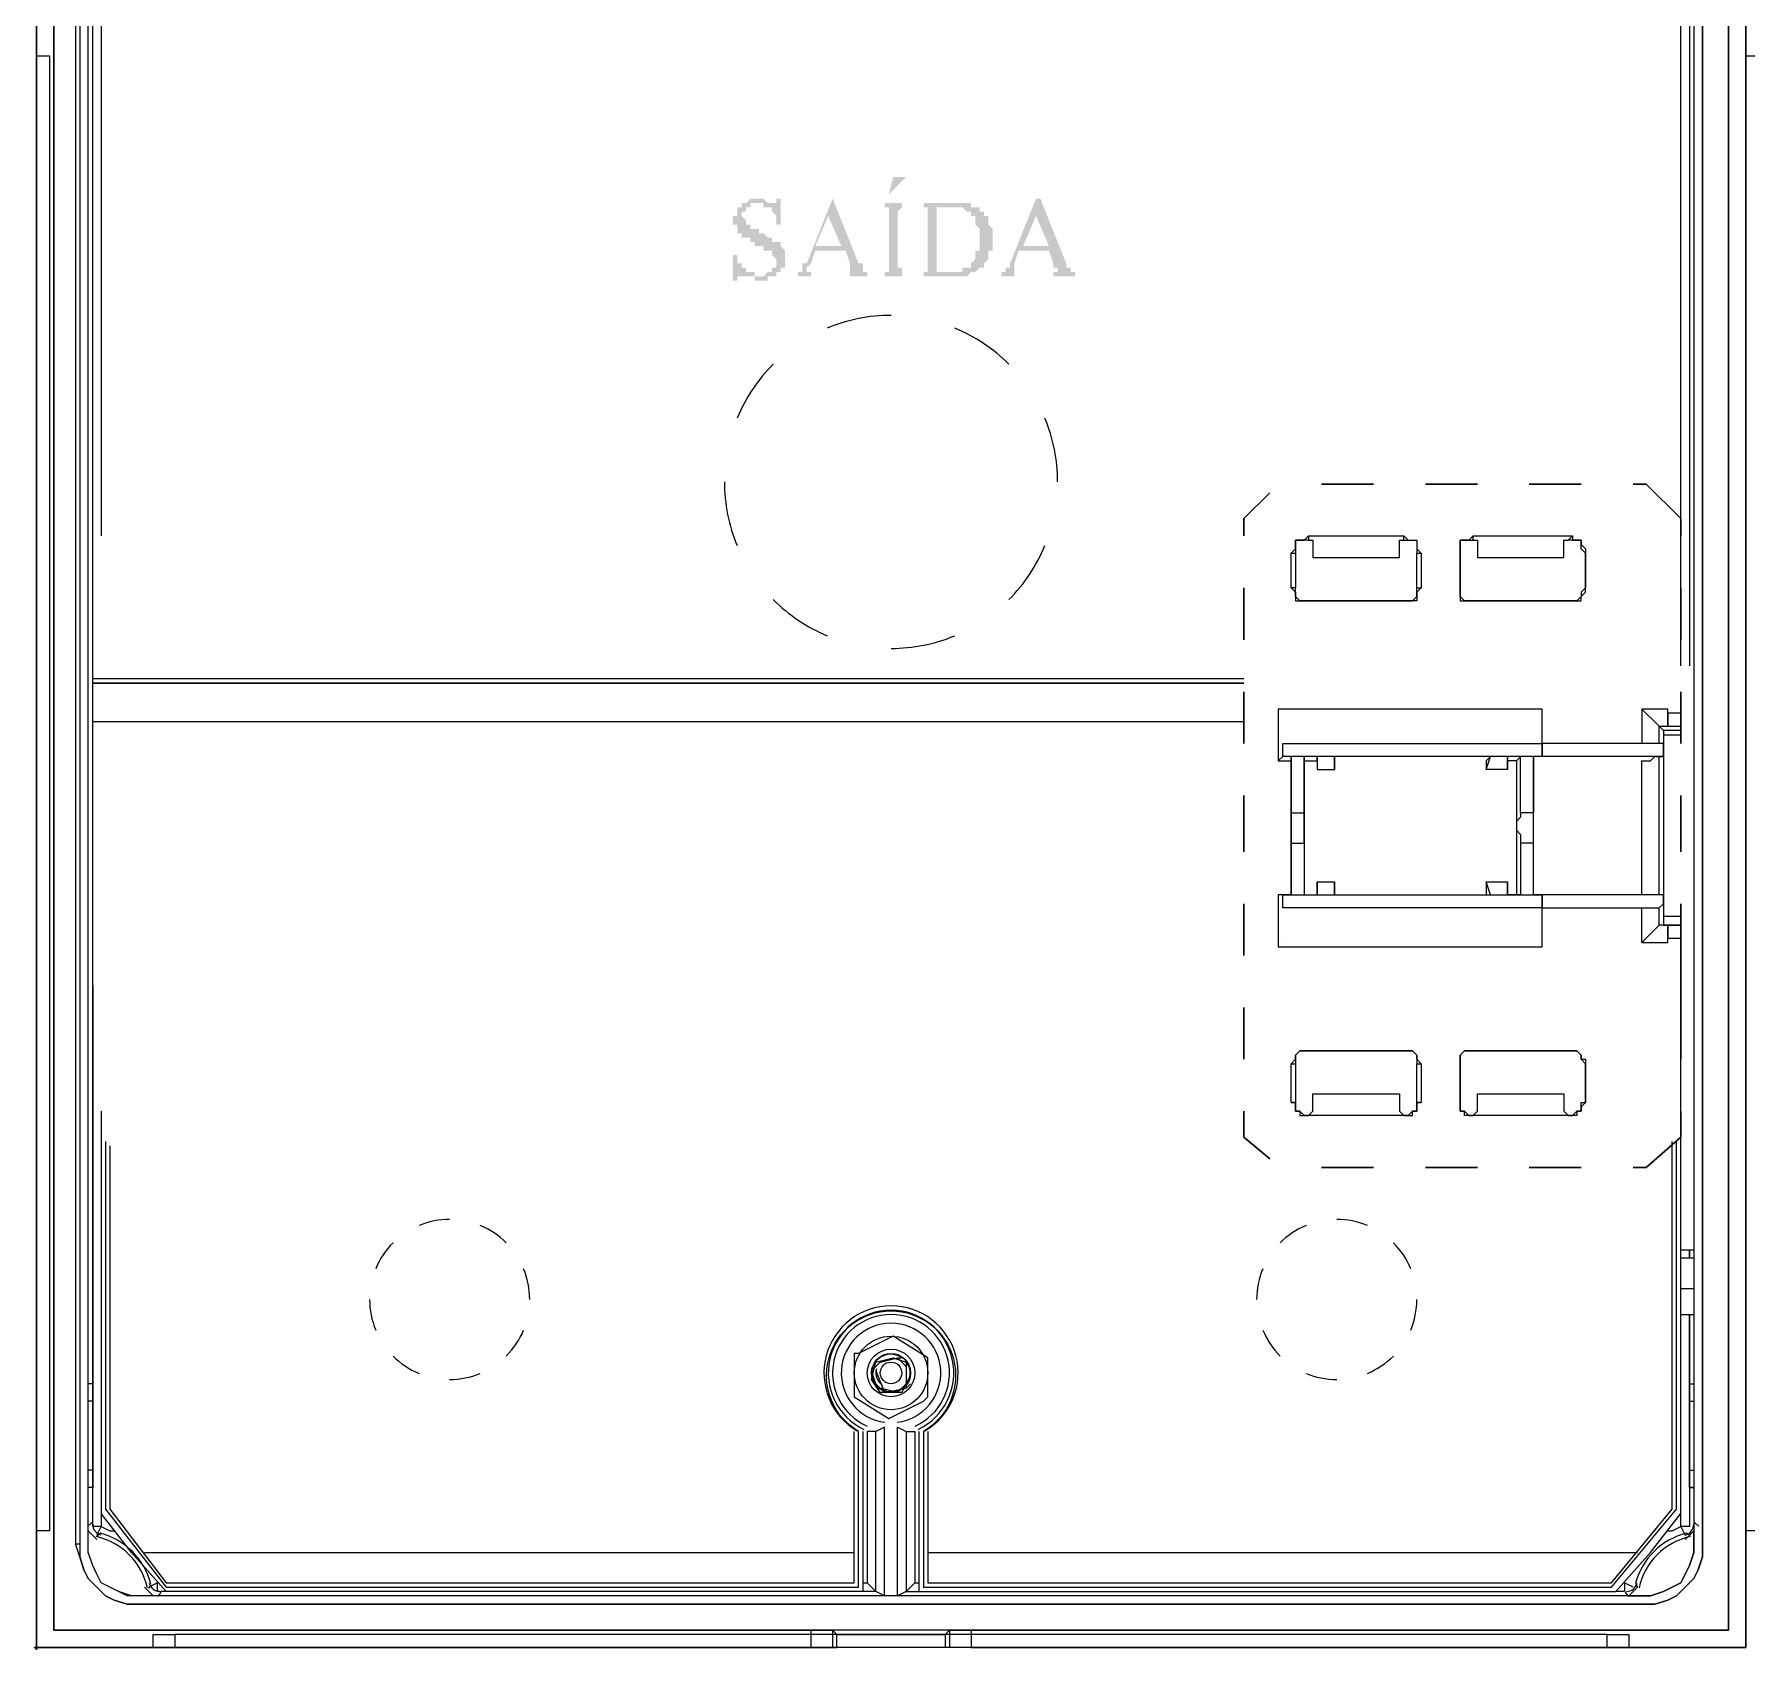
# Model space of a CAD drawing. Header units: millimetres. Extents: x -305 to 1353, y -289 to 1176.
# Drawn here: x 105.68 to 131.67, y 184.62 to 209.15 of the extents above; entities that cross this region are included whole.
import ezdxf

# ---------------------------------------------------------------- set-up
doc = ezdxf.new("R2010")
doc.units = ezdxf.units.MM
doc.header["$MEASUREMENT"] = 0
doc.layers.add('PDF3_0', color=7, linetype='Continuous')

msp = doc.modelspace()

# ---------------------------------------------------------------- hatches: boundary and pattern name
at = {"layer": 'PDF3_0', "transparency": 33554559}
h = msp.add_hatch(color=256, dxfattribs=at)
h.paths.add_polyline_path([(118.979, 205.47), (118.979, 205.47), (118.453, 205.47), (118.453, 205.47), (118.519, 205.47), (118.519, 205.47), (118.585, 205.47), (118.585, 205.47), (118.585, 205.47), (118.585, 205.536), (118.585, 205.536), (118.65, 205.536), (118.65, 205.536), (118.65, 205.536), (118.65, 205.536), (118.65, 205.601), (118.65, 205.601), (118.65, 205.601), (118.65, 205.667), (118.65, 205.667), (118.65, 206.389), (118.65, 206.455), (118.65, 206.455), (118.65, 206.455), (118.65, 206.521), (118.65, 206.521), (118.65, 206.521), (118.65, 206.521), (118.65, 206.521), (118.585, 206.521), (118.585, 206.586), (118.585, 206.586), (118.585, 206.586), (118.519, 206.586), (118.519, 206.586), (118.519, 206.586), (118.453, 206.586), (118.453, 206.586), (118.979, 206.586), (118.979, 206.586), (118.913, 206.586), (118.913, 206.586), (118.913, 206.586), (118.913, 206.586), (118.847, 206.586), (118.847, 206.586), (118.847, 206.521), (118.847, 206.521), (118.847, 206.521), (118.847, 206.521), (118.847, 206.521), (118.847, 206.521), (118.782, 206.455), (118.782, 206.455), (118.782, 206.455), (118.782, 206.389), (118.782, 205.667), (118.782, 205.601), (118.782, 205.601), (118.782, 205.601), (118.847, 205.601), (118.847, 205.536), (118.847, 205.536), (118.847, 205.536), (118.847, 205.536), (118.847, 205.536), (118.847, 205.536), (118.847, 205.536), (118.847, 205.47), (118.913, 205.47), (118.913, 205.47), (118.913, 205.47), (118.913, 205.47)], flags=0)
h.paths.add_polyline_path([(118.913, 206.98), (118.65, 206.718), (118.65, 206.718), (118.716, 206.98)], flags=0)
msp.add_hatch(color=256, dxfattribs=at).paths.add_polyline_path([(117.009, 206.652), (117.009, 206.258), (116.943, 206.258), (116.943, 206.258), (116.943, 206.258), (116.943, 206.324), (116.943, 206.324), (116.943, 206.324), (116.943, 206.324), (116.943, 206.389), (116.943, 206.389), (116.943, 206.389), (116.943, 206.389), (116.943, 206.389), (116.943, 206.389), (116.877, 206.455), (116.877, 206.455), (116.877, 206.455), (116.877, 206.455), (116.877, 206.521), (116.877, 206.521), (116.812, 206.521), (116.812, 206.521), (116.812, 206.521), (116.812, 206.521), (116.812, 206.521), (116.746, 206.521), (116.746, 206.521), (116.746, 206.586), (116.746, 206.586), (116.68, 206.586), (116.68, 206.586), (116.68, 206.586), (116.68, 206.586), (116.68, 206.586), (116.615, 206.586), (116.615, 206.586), (116.615, 206.586), (116.549, 206.586), (116.549, 206.586), (116.549, 206.521), (116.549, 206.521), (116.549, 206.521), (116.483, 206.521), (116.483, 206.521), (116.483, 206.521), (116.483, 206.521), (116.483, 206.455), (116.483, 206.455), (116.483, 206.455), (116.418, 206.455), (116.418, 206.389), (116.418, 206.389), (116.418, 206.389), (116.418, 206.389), (116.418, 206.389), (116.483, 206.324), (116.483, 206.324), (116.483, 206.324), (116.483, 206.324), (116.483, 206.324), (116.483, 206.258), (116.483, 206.258), (116.483, 206.258), (116.483, 206.258), (116.549, 206.258), (116.549, 206.258), (116.549, 206.258), (116.549, 206.258), (116.549, 206.192), (116.615, 206.192), (116.615, 206.192), (116.615, 206.192), (116.615, 206.192), (116.68, 206.192), (116.68, 206.127), (116.68, 206.127), (116.746, 206.127), (116.746, 206.127), (116.746, 206.127), (116.746, 206.127), (116.812, 206.061), (116.812, 206.061), (116.812, 206.061), (116.877, 206.061), (116.877, 206.061), (116.877, 206.061), (116.877, 206.061), (116.877, 205.995), (116.943, 205.995), (116.943, 205.995), (116.943, 205.995), (116.943, 205.995), (116.943, 205.995), (116.943, 205.995), (117.009, 205.995), (117.009, 205.93), (117.009, 205.93), (117.009, 205.93), (117.009, 205.93), (117.009, 205.93), (117.074, 205.864), (117.074, 205.864), (117.074, 205.864), (117.074, 205.864), (117.074, 205.864), (117.074, 205.798), (117.074, 205.798), (117.074, 205.798), (117.074, 205.733), (117.074, 205.733), (117.074, 205.733), (117.074, 205.733), (117.074, 205.667), (117.074, 205.667), (117.074, 205.667), (117.074, 205.667), (117.074, 205.601), (117.074, 205.601), (117.009, 205.601), (117.009, 205.601), (117.009, 205.601), (117.009, 205.536), (117.009, 205.536), (117.009, 205.536), (117.009, 205.536), (116.943, 205.536), (116.943, 205.47), (116.943, 205.47), (116.943, 205.47), (116.877, 205.47), (116.877, 205.47), (116.877, 205.47), (116.877, 205.47), (116.877, 205.47), (116.812, 205.47), (116.812, 205.47), (116.812, 205.404), (116.812, 205.404), (116.746, 205.404), (116.746, 205.404), (116.746, 205.404), (116.68, 205.404), (116.68, 205.404), (116.68, 205.404), (116.68, 205.404), (116.615, 205.404), (116.615, 205.404), (116.615, 205.404), (116.615, 205.404), (116.615, 205.47), (116.549, 205.47), (116.549, 205.47), (116.549, 205.47), (116.549, 205.47), (116.483, 205.47), (116.483, 205.47), (116.483, 205.47), (116.418, 205.47), (116.418, 205.47), (116.418, 205.47), (116.418, 205.47), (116.418, 205.47), (116.352, 205.47), (116.352, 205.47), (116.352, 205.47), (116.352, 205.47), (116.352, 205.47), (116.352, 205.404), (116.352, 205.404), (116.286, 205.404), (116.286, 205.798), (116.352, 205.798), (116.352, 205.798), (116.352, 205.798), (116.352, 205.733), (116.352, 205.733), (116.352, 205.733), (116.352, 205.733), (116.352, 205.667), (116.418, 205.667), (116.418, 205.667), (116.418, 205.667), (116.418, 205.667), (116.418, 205.667), (116.418, 205.601), (116.418, 205.601), (116.418, 205.601), (116.483, 205.601), (116.483, 205.601), (116.483, 205.536), (116.483, 205.536), (116.483, 205.536), (116.549, 205.536), (116.549, 205.536), (116.549, 205.536), (116.549, 205.536), (116.549, 205.536), (116.615, 205.536), (116.615, 205.536), (116.615, 205.47), (116.615, 205.47), (116.68, 205.47), (116.68, 205.47), (116.68, 205.47), (116.68, 205.47), (116.746, 205.47), (116.746, 205.47), (116.746, 205.47), (116.746, 205.47), (116.812, 205.536), (116.812, 205.536), (116.812, 205.536), (116.812, 205.536), (116.812, 205.536), (116.877, 205.536), (116.877, 205.536), (116.877, 205.536), (116.877, 205.601), (116.877, 205.601), (116.877, 205.601), (116.943, 205.601), (116.943, 205.667), (116.943, 205.667), (116.943, 205.667), (116.943, 205.667), (116.943, 205.667), (116.943, 205.733), (116.943, 205.733), (116.943, 205.733), (116.877, 205.798), (116.877, 205.798), (116.877, 205.798), (116.877, 205.798), (116.877, 205.798), (116.877, 205.798), (116.877, 205.864), (116.812, 205.864), (116.812, 205.864), (116.812, 205.864), (116.812, 205.864), (116.812, 205.864), (116.812, 205.864), (116.812, 205.864), (116.746, 205.864), (116.746, 205.93), (116.746, 205.93), (116.746, 205.93), (116.68, 205.93), (116.68, 205.93), (116.68, 205.93), (116.615, 205.93), (116.615, 205.995), (116.615, 205.995), (116.615, 205.995), (116.549, 205.995), (116.549, 205.995), (116.549, 205.995), (116.549, 206.061), (116.483, 206.061), (116.483, 206.061), (116.483, 206.061), (116.483, 206.061), (116.483, 206.061), (116.418, 206.061), (116.418, 206.061), (116.418, 206.061), (116.418, 206.127), (116.418, 206.127), (116.418, 206.127), (116.352, 206.127), (116.352, 206.127), (116.352, 206.192), (116.352, 206.192), (116.352, 206.192), (116.352, 206.192), (116.352, 206.192), (116.352, 206.258), (116.352, 206.258), (116.286, 206.258), (116.286, 206.258), (116.286, 206.324), (116.286, 206.324), (116.286, 206.324), (116.286, 206.324), (116.286, 206.389), (116.286, 206.389), (116.286, 206.389), (116.352, 206.389), (116.352, 206.455), (116.352, 206.455), (116.352, 206.455), (116.352, 206.455), (116.352, 206.521), (116.352, 206.521), (116.352, 206.521), (116.418, 206.521), (116.418, 206.521), (116.418, 206.521), (116.418, 206.586), (116.418, 206.586), (116.418, 206.586), (116.483, 206.586), (116.483, 206.586), (116.483, 206.586), (116.483, 206.586), (116.483, 206.586), (116.549, 206.652), (116.549, 206.652), (116.549, 206.652), (116.615, 206.652), (116.615, 206.652), (116.615, 206.652), (116.615, 206.652), (116.615, 206.652), (116.68, 206.652), (116.68, 206.652), (116.68, 206.652), (116.68, 206.652), (116.746, 206.652), (116.746, 206.652), (116.746, 206.652), (116.812, 206.586), (116.812, 206.586), (116.812, 206.586), (116.812, 206.586), (116.812, 206.586), (116.877, 206.586), (116.877, 206.586), (116.877, 206.586), (116.877, 206.586), (116.943, 206.586), (116.943, 206.586), (116.943, 206.586), (116.943, 206.586), (116.943, 206.586), (116.943, 206.586), (116.943, 206.652), (116.943, 206.652)])
h = msp.add_hatch(color=256, dxfattribs=at)
h.paths.add_polyline_path([(117.994, 205.864), (117.534, 205.864), (117.468, 205.667), (117.468, 205.667), (117.403, 205.601), (117.403, 205.601), (117.403, 205.601), (117.403, 205.601), (117.403, 205.536), (117.403, 205.536), (117.403, 205.536), (117.403, 205.536), (117.468, 205.536), (117.468, 205.536), (117.468, 205.536), (117.468, 205.47), (117.468, 205.47), (117.468, 205.47), (117.534, 205.47), (117.534, 205.47), (117.534, 205.47), (117.534, 205.47), (117.206, 205.47), (117.206, 205.47), (117.206, 205.47), (117.206, 205.47), (117.271, 205.47), (117.271, 205.536), (117.271, 205.536), (117.271, 205.536), (117.271, 205.536), (117.271, 205.536), (117.271, 205.536), (117.337, 205.536), (117.337, 205.601), (117.337, 205.601), (117.337, 205.601), (117.337, 205.601), (117.337, 205.667), (117.337, 205.667), (117.403, 205.667), (117.403, 205.667), (117.797, 206.652), (117.797, 206.652), (118.191, 205.667), (118.256, 205.667), (118.256, 205.601), (118.256, 205.601), (118.256, 205.601), (118.256, 205.601), (118.256, 205.536), (118.256, 205.536), (118.322, 205.536), (118.322, 205.536), (118.322, 205.536), (118.322, 205.536), (118.322, 205.536), (118.322, 205.536), (118.322, 205.47), (118.388, 205.47), (118.388, 205.47), (118.388, 205.47), (118.388, 205.47), (118.388, 205.47), (117.928, 205.47), (117.928, 205.47), (117.994, 205.47), (117.994, 205.47), (117.994, 205.47), (118.059, 205.47), (118.059, 205.536), (118.059, 205.536), (118.059, 205.536), (118.059, 205.536), (118.059, 205.536), (118.059, 205.536), (118.059, 205.536), (118.059, 205.601), (118.059, 205.601), (118.059, 205.601), (118.059, 205.601), (118.059, 205.667), (118.059, 205.667), (118.059, 205.667)], flags=0)
h.paths.add_polyline_path([(117.928, 205.93), (117.731, 206.389), (117.534, 205.93)], flags=0)
h = msp.add_hatch(color=256, dxfattribs=at)
h.paths.add_polyline_path([(121.08, 205.864), (120.62, 205.864), (120.555, 205.667), (120.555, 205.667), (120.555, 205.601), (120.555, 205.601), (120.555, 205.601), (120.555, 205.601), (120.555, 205.536), (120.555, 205.536), (120.555, 205.536), (120.555, 205.536), (120.555, 205.536), (120.555, 205.536), (120.555, 205.536), (120.555, 205.47), (120.62, 205.47), (120.62, 205.47), (120.62, 205.47), (120.62, 205.47), (120.686, 205.47), (120.686, 205.47), (120.292, 205.47), (120.292, 205.47), (120.292, 205.47), (120.358, 205.47), (120.358, 205.47), (120.358, 205.536), (120.358, 205.536), (120.423, 205.536), (120.423, 205.536), (120.423, 205.536), (120.423, 205.536), (120.423, 205.536), (120.423, 205.601), (120.423, 205.601), (120.423, 205.601), (120.489, 205.601), (120.489, 205.667), (120.489, 205.667), (120.489, 205.667), (120.489, 205.667), (120.883, 206.652), (120.949, 206.652), (121.342, 205.667), (121.342, 205.667), (121.342, 205.601), (121.342, 205.601), (121.342, 205.601), (121.408, 205.601), (121.408, 205.536), (121.408, 205.536), (121.408, 205.536), (121.408, 205.536), (121.408, 205.536), (121.408, 205.536), (121.408, 205.536), (121.474, 205.536), (121.474, 205.47), (121.474, 205.47), (121.474, 205.47), (121.539, 205.47), (121.539, 205.47), (121.539, 205.47), (121.08, 205.47), (121.08, 205.47), (121.08, 205.47), (121.146, 205.47), (121.146, 205.47), (121.146, 205.47), (121.146, 205.536), (121.146, 205.536), (121.211, 205.536), (121.211, 205.536), (121.211, 205.536), (121.211, 205.536), (121.211, 205.536), (121.211, 205.601), (121.211, 205.601), (121.211, 205.601), (121.146, 205.601), (121.146, 205.667), (121.146, 205.667), (121.146, 205.667)], flags=0)
h.paths.add_polyline_path([(121.08, 205.93), (120.883, 206.389), (120.686, 205.93)], flags=0)
h = msp.add_hatch(color=256, dxfattribs=at)
h.paths.add_polyline_path([(119.044, 205.47), (119.044, 205.47), (119.11, 205.47), (119.11, 205.47), (119.11, 205.47), (119.176, 205.47), (119.176, 205.47), (119.176, 205.536), (119.176, 205.536), (119.176, 205.536), (119.176, 205.536), (119.176, 205.536), (119.176, 205.536), (119.241, 205.536), (119.241, 205.601), (119.241, 205.601), (119.241, 205.601), (119.241, 205.667), (119.241, 205.667), (119.241, 206.389), (119.241, 206.455), (119.241, 206.455), (119.241, 206.455), (119.241, 206.521), (119.176, 206.521), (119.176, 206.521), (119.176, 206.521), (119.176, 206.521), (119.176, 206.521), (119.176, 206.586), (119.176, 206.586), (119.176, 206.586), (119.11, 206.586), (119.11, 206.586), (119.11, 206.586), (119.11, 206.586), (119.044, 206.586), (119.044, 206.586), (119.504, 206.586), (119.57, 206.586), (119.57, 206.586), (119.57, 206.586), (119.635, 206.586), (119.635, 206.586), (119.635, 206.586), (119.701, 206.586), (119.701, 206.586), (119.701, 206.586), (119.701, 206.586), (119.767, 206.586), (119.767, 206.586), (119.767, 206.586), (119.767, 206.586), (119.832, 206.586), (119.832, 206.586), (119.832, 206.586), (119.832, 206.586), (119.898, 206.586), (119.898, 206.586), (119.898, 206.586), (119.898, 206.586), (119.898, 206.521), (119.898, 206.521), (119.964, 206.521), (119.964, 206.521), (119.964, 206.521), (119.964, 206.521), (119.964, 206.521), (120.029, 206.521), (120.029, 206.521), (120.029, 206.455), (120.029, 206.455), (120.029, 206.455), (120.095, 206.455), (120.095, 206.455), (120.095, 206.389), (120.095, 206.389), (120.095, 206.389), (120.095, 206.389), (120.161, 206.389), (120.161, 206.389), (120.161, 206.324), (120.161, 206.324), (120.161, 206.324), (120.161, 206.324), (120.161, 206.258), (120.161, 206.258), (120.161, 206.258), (120.161, 206.258), (120.226, 206.192), (120.226, 206.192), (120.226, 206.192), (120.226, 206.192), (120.226, 206.127), (120.226, 206.127), (120.226, 206.127), (120.226, 206.127), (120.226, 206.061), (120.226, 206.061), (120.226, 206.061), (120.226, 206.061), (120.226, 205.995), (120.226, 205.995), (120.226, 205.995), (120.226, 205.995), (120.226, 205.93), (120.226, 205.93), (120.226, 205.93), (120.226, 205.864), (120.226, 205.864), (120.226, 205.864), (120.161, 205.864), (120.161, 205.798), (120.161, 205.798), (120.161, 205.798), (120.161, 205.798), (120.161, 205.798), (120.161, 205.733), (120.161, 205.733), (120.161, 205.733), (120.161, 205.733), (120.095, 205.667), (120.095, 205.667), (120.095, 205.667), (120.095, 205.667), (120.095, 205.667), (120.095, 205.601), (120.029, 205.601), (120.029, 205.601), (120.029, 205.601), (120.029, 205.601), (120.029, 205.601), (120.029, 205.601), (119.964, 205.536), (119.964, 205.536), (119.964, 205.536), (119.964, 205.536), (119.964, 205.536), (119.898, 205.536), (119.898, 205.536), (119.898, 205.536), (119.898, 205.536), (119.832, 205.47), (119.832, 205.47), (119.832, 205.47), (119.832, 205.47), (119.767, 205.47), (119.767, 205.47), (119.767, 205.47), (119.767, 205.47), (119.701, 205.47), (119.701, 205.47), (119.701, 205.47), (119.701, 205.47), (119.635, 205.47), (119.635, 205.47), (119.635, 205.47), (119.57, 205.47), (119.57, 205.47), (119.57, 205.47)], flags=0)
h.paths.add_polyline_path([(119.373, 205.536), (119.373, 205.536), (119.438, 205.536), (119.438, 205.536), (119.438, 205.536), (119.504, 205.536), (119.504, 205.536), (119.504, 205.536), (119.504, 205.536), (119.57, 205.536), (119.57, 205.536), (119.57, 205.536), (119.57, 205.536), (119.57, 205.536), (119.635, 205.536), (119.635, 205.536), (119.635, 205.536), (119.701, 205.536), (119.701, 205.536), (119.701, 205.536), (119.701, 205.536), (119.701, 205.536), (119.767, 205.536), (119.767, 205.536), (119.767, 205.536), (119.767, 205.601), (119.832, 205.601), (119.832, 205.601), (119.832, 205.601), (119.832, 205.601), (119.832, 205.601), (119.898, 205.601), (119.898, 205.667), (119.898, 205.667), (119.898, 205.667), (119.898, 205.667), (119.898, 205.667), (119.964, 205.733), (119.964, 205.733), (119.964, 205.733), (119.964, 205.733), (119.964, 205.733), (119.964, 205.798), (119.964, 205.798), (119.964, 205.798), (119.964, 205.798), (119.964, 205.864), (120.029, 205.864), (120.029, 205.864), (120.029, 205.864), (120.029, 205.93), (120.029, 205.93), (120.029, 205.93), (120.029, 205.93), (120.029, 205.995), (120.029, 205.995), (120.029, 205.995), (120.029, 206.061), (120.029, 206.061), (120.029, 206.061), (120.029, 206.061), (120.029, 206.127), (120.029, 206.127), (120.029, 206.127), (120.029, 206.192), (120.029, 206.192), (120.029, 206.192), (120.029, 206.192), (119.964, 206.258), (119.964, 206.258), (119.964, 206.258), (119.964, 206.258), (119.964, 206.324), (119.964, 206.324), (119.964, 206.324), (119.964, 206.324), (119.964, 206.324), (119.964, 206.389), (119.898, 206.389), (119.898, 206.389), (119.898, 206.389), (119.898, 206.389), (119.898, 206.389), (119.898, 206.455), (119.832, 206.455), (119.832, 206.455), (119.832, 206.455), (119.832, 206.455), (119.832, 206.455), (119.767, 206.521), (119.767, 206.521), (119.767, 206.521), (119.767, 206.521), (119.701, 206.521), (119.701, 206.521), (119.701, 206.521), (119.701, 206.521), (119.635, 206.521), (119.635, 206.521), (119.635, 206.521), (119.635, 206.521), (119.57, 206.521), (119.57, 206.521), (119.57, 206.521), (119.57, 206.521), (119.504, 206.521), (119.504, 206.521), (119.504, 206.521), (119.504, 206.521), (119.438, 206.521), (119.438, 206.521), (119.438, 206.521), (119.373, 206.521), (119.373, 206.521), (119.373, 206.521)], flags=0)

# ---------------------------------------------------------------- linework, layer by layer
at = {"layer": 'PDF3_0', "lineweight": 5}
for points in [[(119.898, 184.654), (131.652, 184.654), (105.714, 184.654), (105.714, 236.53), (105.714, 184.654), (117.468, 184.654)], [(106.633, 186.361), (106.699, 186.493), (106.568, 186.493), (106.568, 195.555), (106.568, 234.888), (106.502, 234.954), (106.502, 232.13)], [(106.568, 235.085), (130.798, 235.085), (130.93, 235.085), (130.995, 235.085), (131.127, 235.019), (131.192, 234.954), (131.258, 234.888), (131.324, 234.822), (131.389, 234.691), (131.389, 234.625), (131.389, 234.494), (131.389, 184.917), (131.389, 234.691)], [(130.667, 199.56), (130.667, 234.888), (106.699, 234.888), (106.699, 235.019)], [(130.864, 232.13), (130.864, 234.954), (130.798, 234.888), (130.798, 199.56)], [(105.977, 234.494), (105.977, 184.917), (105.977, 234.691)], [(106.568, 234.888), (106.699, 234.888), (106.699, 201.53)], [(130.995, 232.261), (130.995, 186.23), (130.995, 186.033), (130.93, 185.836), (130.864, 185.705), (130.733, 185.573), (130.601, 185.442), (130.47, 185.376), (130.273, 185.311), (130.076, 185.311), (107.29, 185.311), (107.093, 185.311), (106.896, 185.376), (106.765, 185.442), (106.633, 185.573), (106.502, 185.705), (106.436, 185.836), (106.371, 186.033), (106.305, 186.23), (106.371, 186.23)], [(106.371, 232.261), (106.305, 232.261), (106.305, 186.23)], [(106.371, 232.261), (106.371, 186.23), (106.371, 186.033), (106.436, 185.836), (106.502, 185.705), (106.633, 185.573), (106.765, 185.442), (106.896, 185.376), (107.093, 185.311), (107.29, 185.311), (130.076, 185.311), (130.273, 185.311), (130.47, 185.376), (130.601, 185.442), (130.733, 185.573), (130.864, 185.705), (130.93, 185.836), (130.995, 186.033), (130.995, 186.23), (130.995, 232.261)], [(130.864, 232.13), (130.864, 186.23), (130.864, 186.099), (130.798, 185.902), (130.733, 185.77), (130.667, 185.639), (130.536, 185.573), (130.404, 185.508), (130.207, 185.442), (130.076, 185.442), (107.29, 185.442), (107.093, 185.442), (106.962, 185.508), (106.83, 185.573), (106.699, 185.639), (106.633, 185.77), (106.568, 185.902), (106.502, 186.099), (106.502, 186.23), (106.502, 232.13)], [(105.714, 208.819), (105.911, 208.819), (105.911, 186.427), (105.714, 186.427)], [(131.652, 208.819), (131.849, 208.819), (131.849, 186.427), (131.652, 186.427)], [(124.429, 202.187), (124.035, 201.793), (124.429, 202.187)], [(129.945, 202.318), (130.142, 202.318), (129.945, 202.318)], [(130.142, 202.318), (130.142, 202.318)], [(130.667, 201.793), (130.142, 202.318), (130.667, 201.793)], [(124.757, 201.267), (124.823, 201.333), (124.823, 201.399), (124.823, 201.464), (124.888, 201.464), (124.954, 201.464), (125.02, 201.53), (126.464, 201.53), (126.53, 201.464), (126.596, 201.464), (126.661, 201.464), (126.661, 201.399), (126.661, 201.333), (126.727, 201.267), (126.727, 200.742), (126.661, 200.676), (126.661, 200.611), (126.661, 200.545), (126.596, 200.545), (126.53, 200.545), (126.464, 200.545), (125.02, 200.545), (126.464, 200.545), (126.53, 200.545), (126.596, 200.545), (126.661, 200.611), (126.661, 200.676), (126.661, 200.742), (126.727, 200.742)], [(125.02, 201.464), (124.954, 201.464), (124.888, 201.464), (124.823, 201.464), (124.823, 201.399), (124.823, 201.333), (124.823, 201.267)], [(125.02, 201.53), (125.02, 201.464), (125.085, 201.464), (125.085, 201.202), (126.399, 201.202), (126.399, 201.464), (126.464, 201.464), (126.464, 201.53)], [(126.464, 201.464), (126.464, 201.464)], [(126.464, 201.464), (126.53, 201.464), (126.596, 201.464), (126.661, 201.464), (126.661, 201.399), (126.661, 201.333), (126.661, 201.267), (126.727, 201.267)], [(127.515, 201.53), (129.025, 201.53)], [(127.515, 201.464), (127.581, 201.464), (127.581, 201.202), (128.894, 201.202), (128.894, 201.464), (128.96, 201.464)], [(127.515, 201.464), (127.515, 201.464)], [(128.96, 201.464), (128.96, 201.464)], [(124.757, 200.742), (124.757, 201.267), (124.823, 201.267), (124.823, 200.742)], [(126.661, 200.742), (126.661, 201.267)], [(127.318, 201.267), (127.318, 200.742), (127.318, 201.267)], [(129.222, 201.267), (129.222, 201.267)], [(129.222, 200.742), (129.222, 201.267), (129.222, 200.742)], [(129.025, 200.545), (129.091, 200.545), (129.157, 200.545), (129.157, 200.611), (129.222, 200.676), (129.222, 200.742), (129.157, 200.676), (129.157, 200.611), (129.091, 200.545), (129.025, 200.545), (128.96, 200.545)], [(129.222, 200.742), (129.222, 200.742)], [(130.667, 200.742), (130.667, 199.954)], [(124.035, 199.363), (106.568, 199.363)], [(130.667, 198.575), (130.667, 198.641), (130.667, 198.706), (130.667, 198.772), (130.667, 198.838), (130.667, 199.166), (130.667, 198.378), (130.667, 198.509), (130.667, 198.575), (130.404, 198.575)], [(130.404, 198.181), (128.566, 198.181), (128.566, 198.378), (128.566, 198.444), (128.566, 198.903), (124.56, 198.903), (124.56, 198.444), (124.56, 198.115), (124.626, 198.181)], [(130.667, 198.838), (130.47, 198.838), (130.47, 198.772), (130.47, 198.706), (130.47, 198.641), (130.47, 198.706), (130.47, 198.772), (130.47, 198.838), (130.47, 198.903), (130.076, 198.903), (130.339, 198.641), (130.47, 198.641), (130.667, 198.641)], [(130.076, 198.903), (130.076, 198.378)], [(124.035, 198.706), (106.568, 198.706)], [(130.339, 198.378), (130.339, 198.641), (130.404, 198.575), (130.404, 198.509), (130.404, 195.752)], [(130.404, 195.62), (130.667, 195.62), (130.667, 195.752), (130.404, 195.752), (130.404, 195.62), (130.339, 195.62), (130.339, 195.883), (130.404, 195.948), (130.404, 196.08), (130.339, 196.08), (130.339, 198.181), (130.404, 198.181), (130.404, 198.378), (128.566, 198.378)], [(130.404, 198.509), (130.667, 198.509)], [(124.56, 198.115), (124.757, 198.115)], [(124.757, 197.327), (124.954, 197.327), (124.954, 198.181), (124.954, 198.115), (125.151, 198.115), (125.151, 198.181), (125.151, 197.984), (125.414, 197.984), (125.414, 198.181), (125.414, 198.115), (125.414, 197.984)], [(124.954, 198.115), (124.954, 196.08)], [(125.151, 198.115), (125.151, 197.984)], [(128.434, 196.08), (128.434, 198.115), (128.434, 198.181), (128.434, 197.327), (128.237, 197.327), (128.237, 198.181), (128.172, 198.115), (128.04, 198.115), (128.04, 198.181), (128.04, 197.984), (127.712, 197.984), (127.778, 198.181), (127.712, 198.115), (127.712, 197.984)], [(128.04, 197.984), (128.04, 198.115)], [(128.172, 198.115), (128.172, 196.08)], [(130.076, 196.08), (130.076, 198.115), (130.142, 198.115), (130.207, 198.115), (130.273, 198.181), (130.339, 198.181)], [(124.954, 196.868), (124.954, 196.933), (124.954, 196.999), (124.954, 197.065), (124.954, 197.13), (124.954, 197.196), (124.954, 197.262), (124.954, 197.327)], [(128.237, 197.327), (128.237, 197.262), (128.172, 197.196), (128.172, 197.13), (128.172, 197.065), (128.237, 196.999), (128.237, 196.933), (128.237, 196.868), (128.237, 196.08), (128.172, 196.08), (128.04, 196.08)], [(128.434, 196.868), (128.434, 196.933), (128.434, 196.999), (128.434, 197.065), (128.434, 197.13), (128.434, 197.196), (128.434, 197.262), (128.434, 197.327)], [(124.757, 196.868), (124.954, 196.868), (124.954, 196.08), (125.151, 196.08), (125.151, 196.277), (125.414, 196.277), (125.414, 196.08), (125.414, 196.277)], [(130.339, 196.08), (130.273, 196.08), (130.207, 196.08), (130.142, 196.08), (130.076, 196.08), (128.434, 196.08), (128.434, 196.868), (128.237, 196.868)], [(125.151, 196.277), (125.151, 196.08)], [(127.712, 196.277), (127.712, 196.08), (127.778, 196.08), (127.712, 196.277), (128.04, 196.277)], [(128.04, 196.277), (128.04, 196.08), (128.04, 196.277)], [(124.626, 196.08), (124.56, 196.08), (124.56, 195.817), (124.56, 195.292), (128.566, 195.292), (128.566, 195.817), (128.566, 195.883), (128.566, 195.948), (128.566, 196.08)], [(124.757, 196.08), (124.56, 196.08)], [(124.757, 196.08), (124.757, 196.08)], [(125.414, 196.08), (125.414, 196.08)], [(128.04, 196.08), (128.04, 196.08)], [(130.667, 195.752), (130.667, 195.948), (130.667, 195.161), (130.667, 195.423), (130.667, 195.489), (130.667, 195.555), (130.667, 195.62), (130.47, 195.62), (130.339, 195.62), (130.076, 195.358), (130.076, 195.883)], [(128.566, 195.883), (130.076, 195.883), (130.142, 195.883), (130.207, 195.883), (130.273, 195.883), (130.339, 195.883)], [(130.076, 195.358), (130.47, 195.358), (130.47, 195.423), (130.47, 195.489), (130.47, 195.555), (130.47, 195.62), (130.47, 195.555), (130.47, 195.489), (130.47, 195.423), (130.667, 195.423)], [(130.47, 186.427), (130.536, 186.427), (130.667, 186.493), (130.667, 186.69), (130.667, 195.489), (130.667, 193.585), (130.667, 194.373), (130.667, 193.585)], [(124.626, 195.358), (124.626, 195.358)], [(106.568, 194.701), (106.568, 188.66), (106.568, 188.594), (106.568, 188.528), (106.568, 188.463), (106.568, 188.397), (106.568, 188.331), (106.568, 188.2), (106.568, 188.003), (106.568, 187.806), (106.568, 187.543), (106.568, 187.346), (106.568, 187.281), (106.568, 187.215), (106.568, 187.149), (106.568, 187.084), (106.502, 187.084), (106.502, 194.701)], [(124.757, 193.519), (124.823, 193.585), (124.823, 193.65), (124.888, 193.716), (124.954, 193.716), (125.02, 193.716), (124.954, 193.716), (124.888, 193.716), (124.823, 193.65), (124.823, 193.585), (124.823, 193.519)], [(125.02, 193.716), (125.02, 193.716)], [(125.02, 193.716), (126.464, 193.716), (125.02, 193.716)], [(126.727, 193.519), (126.661, 193.585), (126.661, 193.65), (126.596, 193.716), (126.53, 193.716), (126.464, 193.716), (126.53, 193.716), (126.596, 193.716), (126.661, 193.65), (126.661, 193.585), (126.661, 193.519)], [(129.025, 193.716), (128.96, 193.716), (127.515, 193.716), (129.025, 193.716), (129.091, 193.716), (129.157, 193.65), (129.157, 193.585), (129.222, 193.585), (129.222, 193.519), (129.222, 192.928), (129.222, 193.519), (129.157, 193.585), (129.157, 193.65), (129.091, 193.716), (129.025, 193.716), (128.96, 193.716)], [(124.757, 192.928), (124.823, 192.928), (124.823, 192.862), (124.823, 192.797), (124.888, 192.797), (124.888, 192.731), (124.954, 192.731), (125.02, 192.731), (124.954, 192.731), (124.888, 192.797), (124.823, 192.797), (124.823, 192.862), (124.823, 192.928)], [(126.661, 192.928), (126.661, 192.862), (126.661, 192.797), (126.596, 192.797), (126.53, 192.731), (126.464, 192.731), (126.53, 192.731), (126.596, 192.731), (126.596, 192.797), (126.661, 192.797), (126.661, 192.862), (126.661, 192.928), (126.727, 192.928)], [(129.222, 192.928), (129.222, 192.928)], [(106.699, 192.797), (106.699, 186.69), (106.699, 186.493), (106.83, 186.427), (106.896, 186.427)], [(126.464, 192.731), (126.464, 192.731)], [(128.96, 192.731), (129.025, 192.731)], [(119.241, 187.937), (119.241, 185.639), (129.616, 185.639), (130.536, 186.755), (130.536, 192.337)], [(124.035, 192.403), (124.035, 192.403)], [(130.142, 191.943), (130.667, 192.403), (130.142, 191.943)], [(106.83, 192.271), (106.83, 186.755), (107.684, 185.639), (118.125, 185.639), (118.125, 187.937)], [(129.945, 191.943), (130.142, 191.943), (129.945, 191.943)], [(130.142, 191.943), (130.142, 191.943)], [(130.667, 190.695), (130.864, 190.695)], [(130.864, 190.564), (130.667, 190.564)], [(130.667, 190.104), (130.864, 190.104)], [(130.667, 189.71), (130.864, 189.71)], [(118.716, 189.382), (118.716, 189.382)], [(118.979, 188.791), (118.847, 188.528), (118.585, 188.528), (118.519, 188.528), (118.388, 188.725), (118.453, 188.988), (118.716, 189.054), (118.913, 188.988), (118.913, 188.594)], [(118.716, 189.054), (118.716, 189.054)], [(118.716, 189.054), (118.716, 189.054)], [(119.241, 189.054), (119.241, 189.054)], [(118.453, 188.857), (118.585, 188.528), (118.913, 188.594), (118.979, 188.66)], [(118.913, 188.922), (118.913, 188.922)], [(106.568, 188.66), (106.502, 188.66)], [(118.453, 188.594), (118.453, 188.594)], [(130.798, 188.66), (130.864, 188.66)], [(106.568, 188.397), (106.502, 188.397)], [(130.798, 188.397), (130.864, 188.397)], [(118.256, 187.937), (118.256, 186.099), (118.256, 185.508), (107.684, 185.508), (107.159, 186.099), (106.699, 186.69)], [(118.585, 185.442), (118.585, 188.003), (118.453, 187.937), (118.322, 187.937), (118.322, 185.639), (118.453, 185.508), (118.256, 185.508)], [(118.913, 187.937), (118.913, 185.508), (118.782, 185.442), (118.585, 185.442), (118.453, 185.508), (118.453, 187.937)], [(118.65, 188.134), (118.65, 188.134)], [(118.782, 185.442), (118.782, 188.003), (118.913, 187.937), (119.044, 187.937), (119.044, 185.639), (118.913, 185.508), (119.11, 185.508), (119.11, 186.099), (119.11, 187.937)], [(106.568, 187.346), (106.502, 187.346)], [(130.798, 187.346), (130.864, 187.346)], [(106.568, 187.084), (106.502, 187.084)], [(130.798, 187.084), (130.864, 187.084)], [(119.11, 185.508), (129.682, 185.508), (130.207, 186.099), (130.667, 186.69)], [(107.356, 185.573), (107.487, 185.442), (107.29, 185.442), (107.159, 185.442), (106.962, 185.508), (106.83, 185.573), (106.699, 185.639), (106.633, 185.77), (106.568, 185.902), (106.502, 186.099), (106.502, 186.23), (106.502, 186.427), (106.633, 186.296)], [(107.356, 186.099), (118.125, 186.099)], [(119.241, 186.099), (130.01, 186.099)], [(130.864, 186.23), (130.864, 186.23)], [(107.684, 185.508), (107.553, 185.508), (107.553, 185.639), (107.421, 185.573)], [(118.256, 185.639), (118.322, 185.639)], [(119.044, 185.639), (119.11, 185.639)], [(129.945, 185.573), (129.813, 185.639), (129.813, 185.508), (129.682, 185.508)], [(107.29, 185.442), (107.29, 185.442)], [(107.29, 185.311), (107.29, 185.311)], [(118.453, 185.508), (118.453, 185.508)], [(118.913, 185.508), (118.913, 185.508)], [(130.076, 185.311), (130.076, 185.311)], [(107.487, 184.654), (107.487, 184.851), (107.815, 184.851), (107.815, 184.654)], [(129.551, 184.851), (107.815, 184.851)], [(117.468, 184.917), (117.468, 184.654), (117.797, 184.654)], [(117.797, 184.917), (117.797, 184.654), (117.862, 184.654)], [(119.504, 184.851), (119.504, 184.654), (117.862, 184.654), (117.862, 184.851)], [(119.57, 184.917), (119.57, 184.654), (119.504, 184.654)], [(119.898, 184.917), (119.898, 184.654), (119.57, 184.654)], [(129.551, 184.654), (129.551, 184.851), (129.879, 184.851), (129.879, 184.654)]]:
    msp.add_lwpolyline(points, dxfattribs=at)
for points in [[(131.652, 184.654), (131.652, 236.53)], [(125.217, 202.318), (126.005, 202.318)], [(126.793, 202.318), (127.581, 202.318)], [(128.369, 202.318), (129.157, 202.318)], [(124.035, 201.793), (124.035, 201.53)], [(130.667, 201.53), (130.667, 201.793)], [(127.318, 201.267), (127.318, 201.333), (127.318, 201.399), (127.318, 201.464), (127.384, 201.464), (127.449, 201.464), (127.515, 201.464), (127.515, 201.53), (127.449, 201.464), (127.384, 201.464), (127.318, 201.464), (127.318, 201.399), (127.318, 201.333)], [(129.025, 201.53), (129.025, 201.464), (129.091, 201.464), (129.157, 201.464), (129.157, 201.399), (129.222, 201.333), (129.222, 201.267), (129.157, 201.333), (129.157, 201.399), (129.157, 201.464), (129.091, 201.464), (129.025, 201.464), (128.96, 201.464)], [(124.035, 200.742), (124.035, 199.954)], [(125.02, 200.545), (124.954, 200.545), (124.888, 200.545), (124.823, 200.611), (124.823, 200.676), (124.823, 200.742), (124.757, 200.742), (124.823, 200.676), (124.823, 200.611), (124.823, 200.545), (124.888, 200.545), (124.954, 200.545)], [(127.515, 200.545), (127.449, 200.545), (127.384, 200.545), (127.318, 200.611), (127.318, 200.676), (127.318, 200.742), (127.318, 200.676), (127.318, 200.611), (127.318, 200.545), (127.384, 200.545), (127.449, 200.545)], [(130.667, 199.954), (130.667, 200.742)], [(129.025, 200.545), (127.515, 200.545), (128.96, 200.545)], [(106.568, 199.297), (124.035, 199.297)], [(124.035, 199.166), (124.035, 198.378)], [(125.414, 198.181), (125.151, 198.181), (124.954, 198.181), (124.757, 198.181), (124.626, 198.181), (124.626, 198.247), (124.626, 198.312), (124.626, 198.378), (128.566, 198.378), (128.566, 198.312), (128.566, 198.247), (128.566, 198.181), (128.434, 198.181), (128.237, 198.181), (128.04, 198.181), (127.778, 198.181)], [(124.757, 196.868), (124.757, 196.08), (124.757, 198.115), (124.757, 198.181), (124.757, 197.327), (124.757, 197.262), (124.757, 197.196), (124.757, 197.13), (124.757, 197.065), (124.757, 196.999), (124.757, 196.933)], [(124.035, 197.59), (124.035, 196.736)], [(130.667, 196.736), (130.667, 197.59)], [(124.035, 195.948), (124.035, 195.161)], [(124.626, 195.883), (124.626, 195.948), (124.626, 196.014), (124.626, 196.08), (124.757, 196.08), (124.954, 196.08), (125.151, 196.08), (125.414, 196.08), (127.778, 196.08), (128.04, 196.08), (128.237, 196.08), (128.434, 196.08), (128.566, 196.08), (128.566, 196.014), (128.566, 195.948), (128.566, 195.883)], [(124.035, 194.373), (124.035, 193.585)], [(127.318, 193.519), (127.318, 193.585), (127.318, 193.65), (127.384, 193.716), (127.449, 193.716), (127.515, 193.716), (127.449, 193.716), (127.384, 193.716), (127.318, 193.65), (127.318, 193.585)], [(124.823, 193.519), (124.823, 192.928), (124.757, 192.928), (124.757, 193.519)], [(126.727, 193.519), (126.727, 192.928), (126.661, 192.928), (126.661, 193.519)], [(127.515, 192.731), (127.449, 192.731), (127.384, 192.731), (127.384, 192.797), (127.318, 192.797), (127.318, 192.862), (127.318, 192.928), (127.318, 193.519), (127.318, 192.928), (127.318, 192.862), (127.318, 192.797), (127.384, 192.797), (127.449, 192.731)], [(125.085, 192.797), (125.085, 193.059), (126.399, 193.059), (126.399, 192.797), (126.464, 192.731), (125.02, 192.731)], [(128.894, 192.797), (128.96, 192.731), (129.025, 192.731), (129.091, 192.797), (129.157, 192.797), (129.157, 192.862), (129.157, 192.928), (129.222, 192.928), (129.157, 192.862), (129.157, 192.797), (129.091, 192.797), (129.091, 192.731), (129.025, 192.731), (127.515, 192.731), (127.581, 192.797), (127.581, 193.059), (128.894, 193.059)], [(124.035, 192.797), (124.035, 192.403), (124.429, 192.074), (124.035, 192.403)], [(130.667, 192.403), (130.667, 192.797)], [(125.217, 191.943), (126.005, 191.943)], [(126.793, 191.943), (127.581, 191.943)], [(128.369, 191.943), (129.157, 191.943)], [(130.798, 190.564), (130.798, 190.695)], [(119.241, 189.054), (118.716, 189.382), (118.191, 189.119), (118.125, 189.119), (118.125, 188.528), (118.125, 188.463), (118.65, 188.134), (119.176, 188.397), (119.241, 188.463)], [(105.977, 184.917), (117.468, 184.917), (117.534, 184.917), (117.6, 184.917), (117.665, 184.917), (117.731, 184.917), (117.797, 184.917), (117.862, 184.851), (117.928, 184.851), (117.994, 184.851), (118.059, 184.851), (118.125, 184.851), (118.256, 184.851), (118.388, 184.851), (118.519, 184.851), (118.65, 184.851), (118.847, 184.851), (118.979, 184.851), (119.11, 184.851), (119.241, 184.851), (119.307, 184.851), (119.373, 184.851), (119.438, 184.851), (119.504, 184.851), (119.57, 184.917), (119.635, 184.917), (119.701, 184.917), (119.767, 184.917), (119.832, 184.917), (119.898, 184.917), (131.389, 184.917)], [(118.847, 184.851), (118.782, 184.851), (118.716, 184.851), (118.65, 184.851), (118.585, 184.851), (118.519, 184.851), (118.585, 184.851), (118.65, 184.851), (118.716, 184.851), (118.782, 184.851)]]:
    msp.add_lwpolyline(points, close=True, dxfattribs=at)
for points in [[(130.864, 194.701), (130.864, 187.084), (130.798, 187.084), (130.798, 187.149), (130.798, 187.215), (130.798, 187.281), (130.798, 187.346), (130.798, 187.543), (130.798, 187.806), (130.798, 188.003), (130.798, 188.2), (130.798, 188.331), (130.798, 188.397), (130.798, 188.463), (130.798, 188.528), (130.798, 188.594), (130.798, 188.66), (130.798, 189.71), (130.798, 186.493), (130.667, 186.493), (130.733, 186.361, 0.340724), (130.864, 186.526)], [(106.765, 192.337), (106.765, 186.755), (107.684, 185.573), (118.191, 185.573), (118.191, 187.937, -3.710366), (119.176, 187.937), (119.176, 185.573), (129.616, 185.573), (130.601, 186.755), (130.601, 192.337)], [(118.585, 188.528), (118.453, 188.66), (118.388, 188.857), (118.519, 188.988), (118.782, 189.054), (118.913, 188.922), (118.913, 188.66), (118.782, 188.528), (118.519, 188.594, 0.933831), (118.88, 189.044)], [(118.782, 189.054), (118.847, 189.054, 1.015353), (118.518, 188.579)], [(118.978, 188.834, 0.15838), (118.913, 188.988), (118.913, 188.922)], [(130.819, 186.36, 0.006462), (130.752, 186.391, 0.270259), (129.978, 185.63, 0.005939), (130.01, 185.573), (129.879, 185.442), (130.076, 185.442), (130.207, 185.442), (130.404, 185.508), (130.536, 185.573), (130.667, 185.639), (130.733, 185.77), (130.798, 185.902), (130.864, 186.099), (130.864, 186.23), (130.864, 186.427), (130.733, 186.296)]]:
    msp.add_lwpolyline(points, format="xyb", dxfattribs=at)
msp.add_lwpolyline([(105.681, 184.654, 0.414), (105.714, 184.687, 0.414), (105.747, 184.654, 0.414), (105.714, 184.621, 0.414)], format="xyb", close=True, dxfattribs=at)
for radius in [0.558, 0.361, 0.296, 0.164, 0.164]:
    msp.add_circle((118.683, 188.824), radius, dxfattribs=at)
for centre, radius, start, end in [((118.683, 202.351), 2.528, 90.0002, 112.503), ((118.683, 202.351), 2.528, 45.0051, 67.5026), ((118.683, 202.351), 2.528, 134.9996, 157.4975), ((118.683, 202.351), 2.528, 0.0041, 22.5066), ((118.683, 202.351), 2.528, 180.0002, 202.503), ((118.683, 202.351), 2.528, 314.9996, 337.4975), ((118.683, 202.351), 2.528, 224.9996, 247.4975), ((118.683, 202.351), 2.528, 270.0002, 292.503), ((111.985, 189.939), 1.216, 90.0085, 112.4868), ((111.985, 189.94), 1.215, 45.0085, 67.4969), ((125.446, 189.94), 1.215, 112.4966, 134.998), ((125.446, 189.94), 1.215, 67.5047, 89.9937), ((111.984, 189.941), 1.214, 134.9922, 157.5132), ((125.447, 189.94), 1.215, 22.5072, 45.0095), ((111.985, 189.94), 1.215, 0.005, 22.5059), ((125.446, 189.94), 1.215, 157.4993, 180.0053), ((111.986, 189.94), 1.216, 180.0085, 202.4868), ((118.683, 188.824), 1.018, 300.1682, 239.8335), ((118.683, 188.824), 0.952, 295.6188, 244.3812), ((118.683, 188.824), 0.887, 294.2448, 245.7552), ((125.447, 189.94), 1.215, 337.4993, 0.0053), ((111.986, 189.939), 1.214, 314.9922, 337.5132), ((118.683, 188.824), 0.755, 277.2529, 262.7495), ((125.447, 189.94), 1.215, 202.4966, 224.998), ((111.985, 189.939), 1.214, 224.9922, 247.5132), ((125.447, 189.94), 1.215, 292.4966, 314.998), ((111.985, 189.941), 1.216, 270.0085, 292.4868), ((118.683, 188.824), 0.23, 164.2083, 236.0748), ((125.446, 189.94), 1.215, 247.4993, 270.0053), ((118.683, 188.824), 0.295, 255.3181, 324.8769), ((108.834, 183.586), 3.738, 127.5847, 128.8041), ((106.732, 186.526), 0.164, 180.0136, 255.2129), ((106.404, 185.344), 1.018, 12.3947, 77.6199), ((108.793, 183.994), 3.19, 131.2291, 132.5903), ((106.404, 185.344), 1.084, 14.7615, 75.2483), ((131.028, 185.344), 1.018, 102.3895, 167.6105), ((128.597, 183.586), 3.738, 51.1959, 52.4153), ((105.427, 187.39), 2.71, 317.313, 318.9056), ((107.586, 185.672), 0.164, 194.7564, 270.0172), ((129.846, 185.672), 0.164, 270.0136, 345.2129), ((104.646, 187.774), 3.738, 321.1959, 322.4153), ((132.786, 187.774), 3.738, 217.5847, 218.8041)]:
    msp.add_arc(centre, radius, start, end, dxfattribs=at)

doc.saveas('drawing.dxf')
